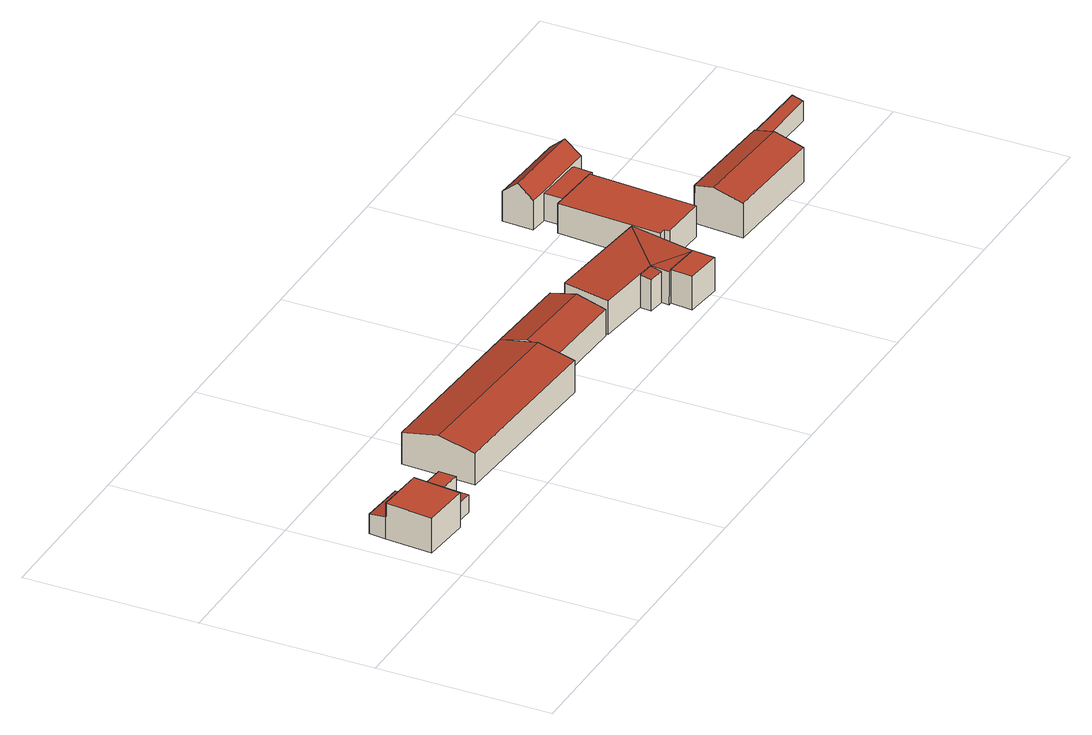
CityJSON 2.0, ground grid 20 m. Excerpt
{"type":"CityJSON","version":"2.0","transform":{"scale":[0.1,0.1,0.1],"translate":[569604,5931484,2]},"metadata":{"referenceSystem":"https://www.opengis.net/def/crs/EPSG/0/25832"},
"CityObjects":{
"building1":{"type":"Building","attributes":{"Grundfläche 2D":"61.948104","Grundhöhe NN":"3.995"},"geometry":[{"type":"Solid","lod":"3","boundaries":[[[[0,1,2,3]],[[4,5,6,7,8,9]],[[10,11,12,13]],[[14,15,16,17]],[[0,13,18,19,1]],[[2,1,19,20]],[[9,3,2,20,21,4]],[[22,10,13,0,3,9,23]],[[5,4,21,24]],[[16,25,26,7,6,5,24,27,17]],[[8,7,26,28]],[[23,9,8,28]],[[11,10,22,29]],[[12,11,29,30]],[[13,12,30,18]],[[14,17,27,31]],[[15,14,31,32]],[[16,15,32,25]],[[19,18,30,29,22,23,28,26,25,32,31,27,24,21,20]]]],"semantics":{"surfaces":[{"type":"RoofSurface"},{"type":"WallSurface"},{"type":"GroundSurface"}],"values":[[0,0,0,0,1,1,1,1,1,1,1,1,1,1,1,1,1,1,2]]}}]},
"building2":{"type":"Building","attributes":{"Grundfläche 2D":"176.524851","Grundhöhe NN":"3.176"},"geometry":[{"type":"Solid","lod":"3","boundaries":[[[[33,34,35,36]],[[36,37,38,33]],[[35,34,39,40]],[[37,36,35,40,41]],[[38,37,41,42]],[[34,33,38,42,39]],[[41,40,39,42]]]],"semantics":{"surfaces":[{"type":"RoofSurface"},{"type":"WallSurface"},{"type":"GroundSurface"}],"values":[[0,0,1,1,1,1,2]]}}]},
"building3":{"type":"Building","attributes":{"Grundfläche 2D":"67.591385","Grundhöhe NN":"3.849"},"geometry":[{"type":"Solid","lod":"3","boundaries":[[[[43,34,44,45]],[[44,46,47,45]],[[34,43,48,49]],[[46,44,34,49,50]],[[47,46,50,51]],[[48,43,45,47,51]],[[50,49,48,51]]]],"semantics":{"surfaces":[{"type":"RoofSurface"},{"type":"WallSurface"},{"type":"GroundSurface"}],"values":[[0,0,1,1,1,1,2]]}}]},
"building4":{"type":"Building","attributes":{"Grundfläche 2D":"100.100650","Grundhöhe NN":"3.795"},"geometry":[{"type":"Solid","lod":"3","boundaries":[[[[52,53,54]],[[54,53,55,56]],[[54,57,58,52]],[[59,53,52]],[[60,61,62,63]],[[64,65,66,67]],[[68,69,70,71]],[[56,55,72,73]],[[61,54,56,73,74,62]],[[75,57,54,61,60,76]],[[57,75,77,58]],[[52,78,79,59]],[[53,59,79,80]],[[65,81,72,55,53,80,82,66]],[[63,62,74,83]],[[60,63,83,76]],[[67,66,82,84]],[[64,67,84,85]],[[65,64,85,81]],[[70,52,58,71]],[[71,58,77,86,68]],[[69,68,86,87]],[[69,87,78,52,70]],[[80,79,78,87,86,77,75,76,83,74,73,72,81,85,84,82]]]],"semantics":{"surfaces":[{"type":"RoofSurface"},{"type":"WallSurface"},{"type":"GroundSurface"}],"values":[[0,0,0,0,0,0,0,1,1,1,1,1,1,1,1,1,1,1,1,1,1,1,1,2]]}}]},
"building5":{"type":"Building","attributes":{"Grundfläche 2D":"132.113405","Grundhöhe NN":"2.762"},"geometry":[{"type":"Solid","lod":"3","boundaries":[[[[88,89,90,91]],[[92,93,94,95,96]],[[95,94,97,98,99]],[[100,101,102,103,104,105]],[[89,88,106,107]],[[90,89,107,108]],[[91,90,108,109]],[[93,92,96,110,111]],[[97,94,93,111,112]],[[91,109,113,99,98,97,112,106,88]],[[110,96,95,99,113]],[[101,100,114,115]],[[102,101,115,116]],[[103,102,116,117]],[[104,103,117,118]],[[105,104,118,119]],[[100,105,119,114]],[[107,106,112,111,110,113,109,108]],[[114,119,118,117,116,115]]]],"semantics":{"surfaces":[{"type":"RoofSurface"},{"type":"WallSurface"},{"type":"GroundSurface"}],"values":[[0,0,0,0,1,1,1,1,1,1,1,1,1,1,1,1,1,2,2]]}}]},
"building6":{"type":"Building","attributes":{"Grundfläche 2D":"96.656981","Grundhöhe NN":"3.274"},"geometry":[{"type":"Solid","lod":"3","boundaries":[[[[120,121,122,123,124]],[[123,125,126,124]],[[127,128,129,130,131]],[[132,133,134,135,136,137,138,139,140,131,130,141]],[[142,122,121,140,139,143]],[[125,123,122,142,144]],[[126,125,144,145]],[[131,140,121,120,124,126,145,146,127]],[[128,127,146,147]],[[129,128,147,148]],[[137,136,149,150]],[[138,137,150,151]],[[139,138,151,143]],[[129,141,130]],[[141,129,148,152,132]],[[133,132,152,153]],[[134,133,153,154]],[[149,136,135,134,154,155]],[[147,146,145,144,142,143,151,150,149,155,154,153,152,148]]]],"semantics":{"surfaces":[{"type":"RoofSurface"},{"type":"WallSurface"},{"type":"GroundSurface"}],"values":[[0,0,0,0,1,1,1,1,1,1,1,1,1,1,1,1,1,1,2]]}}]}
},
"vertices":[
[13,92,63],[9,38,61],[66,34,61],[70,88,63],[66,41,41],[96,39,41],[100,89,41],[100,91,41],[70,93,41],[70,88,41],[66,88,46],[67,108,43],[15,112,43],[13,92,46],[124,67,40],[125,87,40],[100,89,40],[98,69,40],[13,92,20],[9,38,20],[66,34,20],[66,41,20],[66,88,20],[70,88,20],[96,39,20],[100,89,20],[100,91,20],[98,69,20],[70,93,20],[67,108,20],[15,112,20],[124,67,20],[125,87,20],
[366,92,59],[368,136,50],[162,147,50],[160,104,59],[158,62,50],[364,50,50],[368,136,12],[162,147,12],[158,62,12],[364,50,12],
[471,130,50],[367,105,58],[469,99,58],[365,70,50],[467,65,50],[471,130,18],[368,136,18],[365,70,18],[467,65,18],
[597,30,57],[605,103,63],[552,56,58],[476,116,63],[471,64,58],[550,34,57],[554,34,57],[598,30,57],[551,43,55],[552,56,57],[532,58,57],[531,45,55],[538,128,34],[536,110,34],[577,106,34],[579,124,34],[551,8,58],[594,4,58],[597,30,58],[554,34,58],[476,116,18],[471,64,18],[532,58,18],[550,34,18],[551,43,18],[554,34,18],[597,30,18],[598,30,18],[605,103,18],[536,110,18],[577,106,18],[531,45,18],[579,124,18],[538,128,18],[551,8,18],[594,4,18],
[656,227,40],[655,204,40],[714,201,40],[716,224,40],[679,262,43],[636,265,43],[635,247,58],[734,242,58],[735,259,43],[634,229,43],[656,227,43],[733,223,43],[640,204,43],[631,83,45],[639,83,45],[639,77,45],[695,74,45],[706,200,43],[656,227,8],[655,204,8],[714,201,8],[716,224,8],[735,259,8],[636,265,8],[634,229,8],[733,223,8],[640,204,8],[631,83,8],[639,83,8],[639,77,8],[695,74,8],[706,200,8],
[834,71,59],[834,76,58],[711,84,58],[709,61,63],[833,53,63],[707,27,54],[831,19,54],[832,38,36],[846,37,33],[848,71,33],[836,71,36],[834,71,36],[848,75,36],[937,71,37],[938,84,40],[937,84,40],[782,91,39],[782,93,40],[778,93,40],[778,80,37],[834,76,37],[848,71,36],[711,84,13],[778,80,13],[707,27,13],[831,19,13],[832,38,13],[846,37,13],[848,71,13],[782,91,13],[782,93,13],[778,93,13],[848,75,13],[937,71,13],[938,84,13],[937,84,13]
]}
